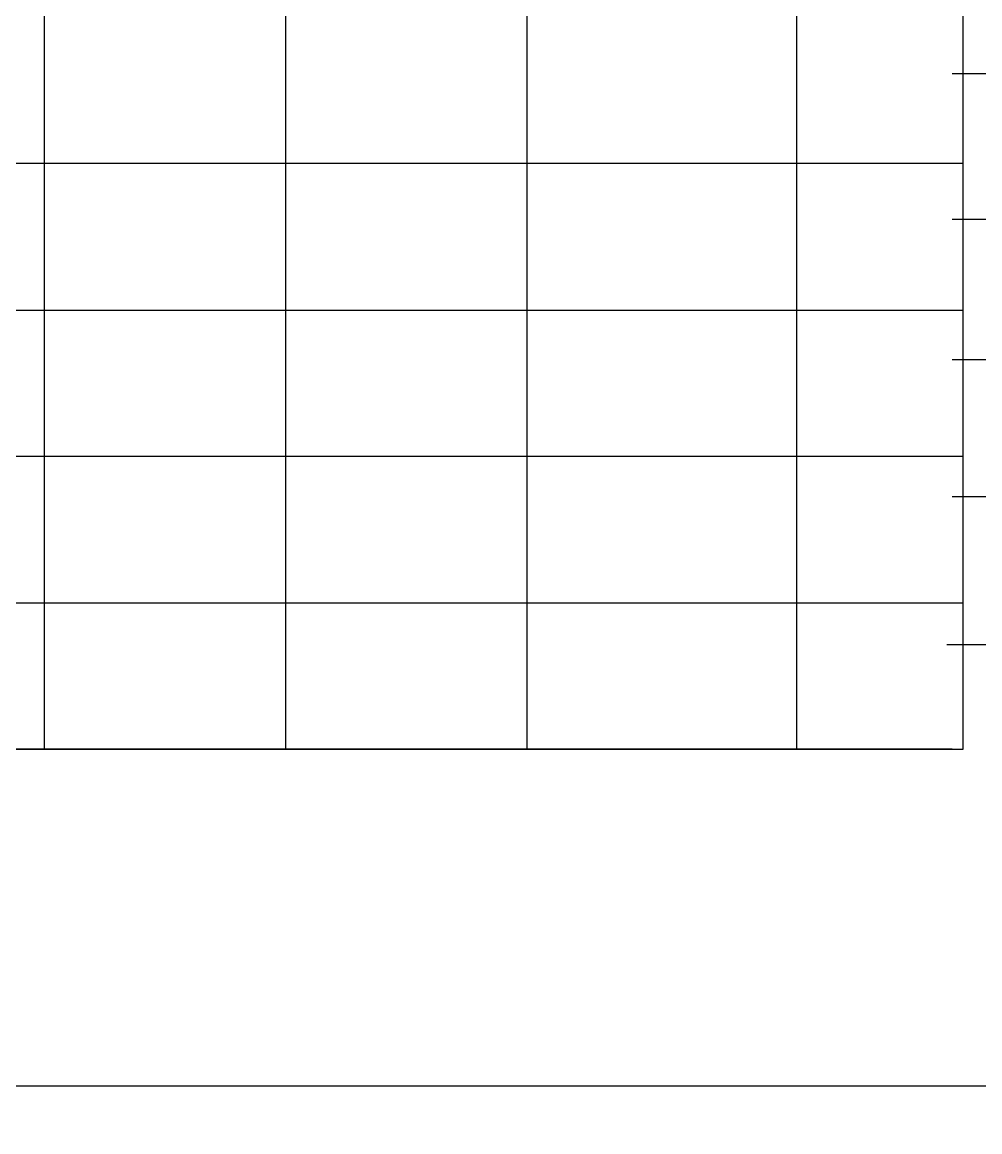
# Model space of a CAD drawing. Header units: metres. Extents: x 0 to 32.6, y 0 to 21.3.
# Drawn here: x 2.562 to 3.442, y 16.448 to 17.468 of the extents above; entities that cross this region are included whole.
import ezdxf

# ---------------------------------------------------------------- set-up
doc = ezdxf.new("R2010")
doc.units = ezdxf.units.M
doc.layers.add('TABLA', color=7, linetype='Continuous')

msp = doc.modelspace()

# ---------------------------------------------------------------- linework, layer by layer
at = {"layer": 'TABLA'}
for p, q in [((2.5817, 18.0819), (2.5817, 16.7999)), ((3.2731, 18.0819), (3.2731, 16.7999)), ((2.8035, 17.969), (2.8035, 16.7999)), ((3.0252, 17.969), (3.0252, 16.7999)), ((3.5029, 17.4207), (3.4163, 17.4207)), ((3.4263, 17.3381), (1.8077, 17.3381)), ((3.5029, 17.2867), (3.4163, 17.2867)), ((3.4263, 17.203), (1.8077, 17.203)), ((3.5029, 17.1577), (3.4163, 17.1577)), ((3.4263, 17.069), (1.8077, 17.069)), ((3.5029, 17.0317), (3.4163, 17.0317)), ((3.4263, 16.9339), (1.8077, 16.9339)), ((3.4989, 16.8956), (3.4112, 16.8956)), ((3.4163, 16.7999), (2.0778, 16.7999))]:
    msp.add_line(p, q, dxfattribs=at)
msp.add_lwpolyline([(1.4146, 18.742), (1.4146, 16.4904), (3.7126, 16.4904), (3.7126, 16.4481)], dxfattribs=at)
msp.add_lwpolyline([(1.8077, 16.7999), (3.4263, 16.7999), (3.4263, 18.0819), (1.8077, 18.0819)], close=True, dxfattribs=at)

doc.saveas('drawing.dxf')
